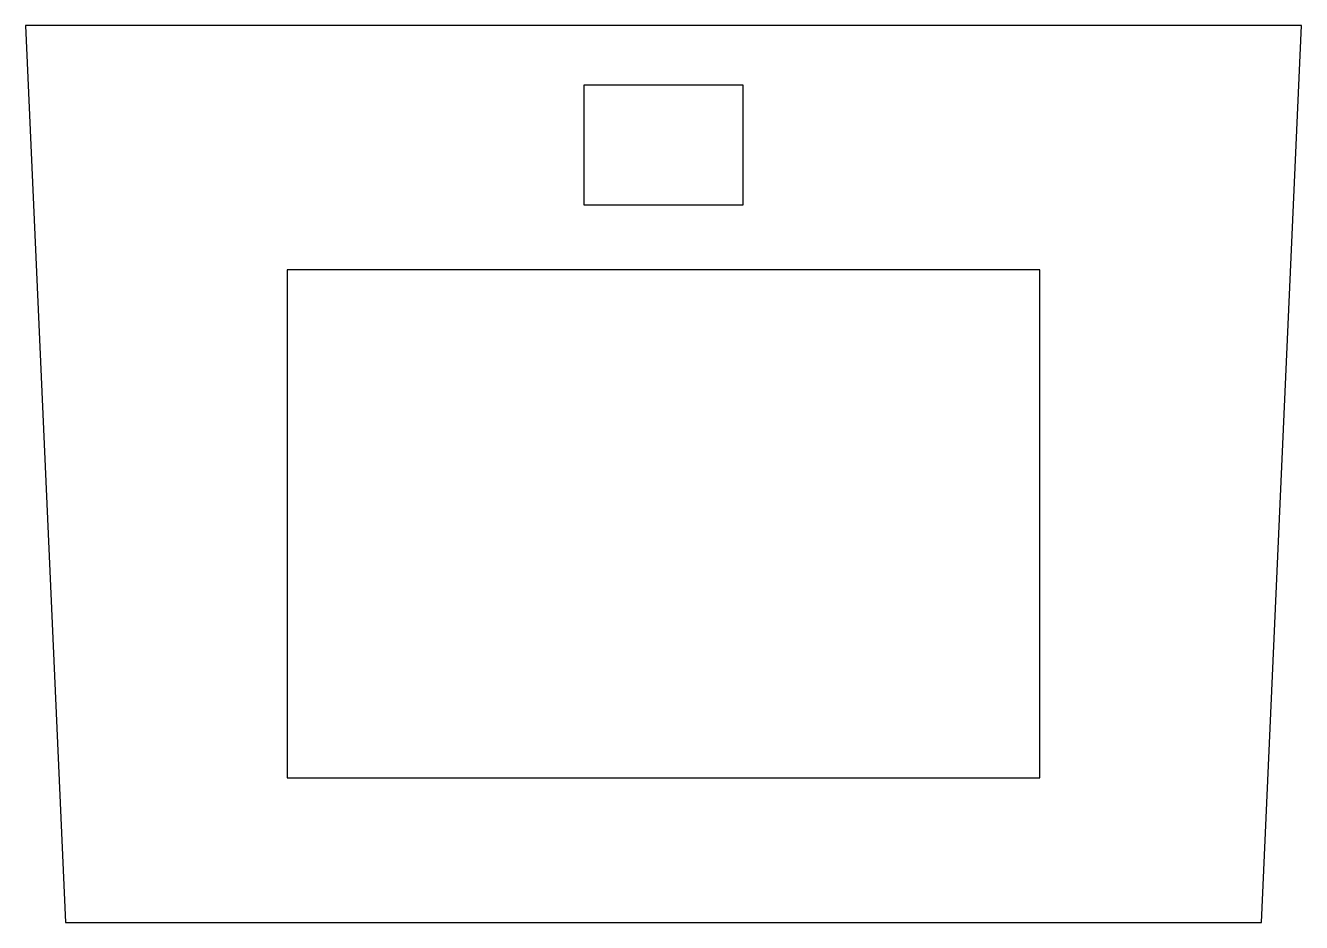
# Model space of a CAD drawing. Header units: metres. Extents: x 0 to 128, y 0 to 90.
import ezdxf

# ---------------------------------------------------------------- set-up
doc = ezdxf.new("R2010")
doc.units = ezdxf.units.M

msp = doc.modelspace()

# ---------------------------------------------------------------- linework, layer by layer
at = {"layer": 'CUT'}
msp.add_lwpolyline([(4, 0), (124, 0), (128, 90), (0, 90)], close=True, dxfattribs=at)
at = {"layer": 'CUTOUT'}
for points in [[(56, 72), (72, 72), (72, 84), (56, 84)], [(26.25, 14.5), (101.75, 14.5), (101.75, 65.5), (26.25, 65.5)]]:
    msp.add_lwpolyline(points, close=True, dxfattribs=at)

doc.saveas('drawing.dxf')
